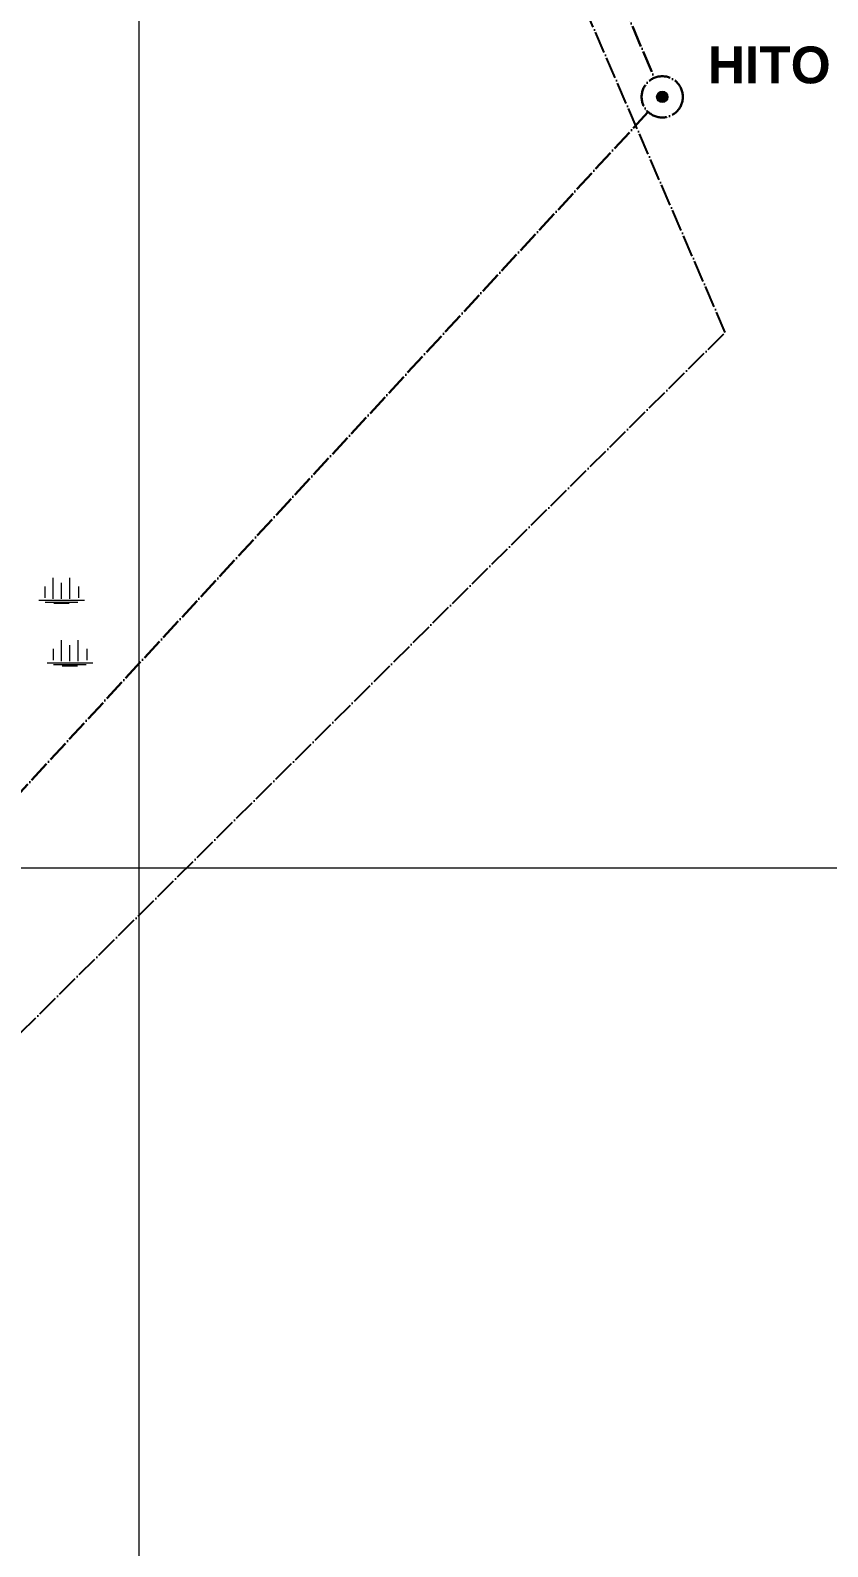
# Model space of a CAD drawing. Header units: metres. Extents: x 405809 to 420020, y 8257398 to 8272141.
# Drawn here: x 409882 to 410748, y 8259263 to 8260909 of the extents above; entities that cross this region are included whole.
import ezdxf

# ---------------------------------------------------------------- set-up
doc = ezdxf.new("R2010")
doc.units = ezdxf.units.M
doc.linetypes.add('ACAD_ISO04W100', pattern=[30, 24, -3, 0, -3])
for name, color, linetype, lineweight in [('BOFEDALES', 112, 'Continuous', 5), ('COORDENADAS', 30, 'Continuous', 5), ('PERT. DE LA RESERVA', 163, 'ACAD_ISO04W100', 30), ('texto', 7, 'Continuous', 13)]:
    doc.layers.add(name, color=color, linetype=linetype, lineweight=lineweight)
doc.layers.add('PERIMETRO', color=3, linetype='ACAD_ISO04W100')
doc.styles.add('CARLOS', font='arialbd.ttf', dxfattribs={"height": 48})

msp = doc.modelspace()

# ---------------------------------------------------------------- hatches: boundary and pattern name
at = {"layer": 'BOFEDALES'}
h = msp.add_hatch(color=256, dxfattribs=at)
edge = h.paths.add_edge_path()
edge.add_arc((410568.4, 8260837.1), 6.16, 0, 360)

# ---------------------------------------------------------------- linework, layer by layer
for p, q in [((409897.8, 8260305.6), (409897.8, 8260293.3)), ((409907.1, 8260292.2), (409907.1, 8260314.9)), ((409916.1, 8260292.2), (409916.1, 8260309.5)), ((409925.1, 8260292.2), (409925.1, 8260314.9)), ((409934.4, 8260305.6), (409934.4, 8260293.3)), ((409891.3, 8260290.5), (409940.9, 8260290.5)), ((409898.3, 8260288.5), (409933.9, 8260288.5)), ((409907.8, 8260287.2), (409924.4, 8260287.2)), ((409906.9, 8260237.8), (409906.9, 8260225.6)), ((409916.1, 8260224.5), (409916.1, 8260247.1)), ((409925.1, 8260224.5), (409925.1, 8260241.8)), ((409934.1, 8260224.5), (409934.1, 8260247.1)), ((409943.4, 8260237.8), (409943.4, 8260225.6)), ((409900.4, 8260222.7), (409949.9, 8260222.7)), ((409907.4, 8260220.7), (409942.9, 8260220.7)), ((409916.8, 8260219.4), (409933.5, 8260219.4))]:
    msp.add_line(p, q, dxfattribs=at)
msp.add_lwpolyline([(410565.6, 8260842.6), (410568.4, 8260837.1), (410570.8, 8260831.5)], dxfattribs=at)
msp.add_circle((410568.4, 8260837.1), 6.16, dxfattribs=at)
at = {"layer": 'COORDENADAS'}
for p, q in [((410000, 8271350), (410000, 8257550)), ((406200, 8260000), (419600, 8260000))]:
    msp.add_line(p, q, dxfattribs=at)
at = {"layer": 'PERIMETRO'}
msp.add_lwpolyline([(407586.7, 8257550), (410636.9, 8260581.4), (408154.9, 8266316.2), (406200, 8270529)], dxfattribs=at)
at = {"layer": 'PERT. DE LA RESERVA'}
for points in [[(408097.5, 8266680.4), (410559.7, 8260857.8)], [(410566, 8260842.8), (410568.4, 8260837.1), (410564.2, 8260832.6)], [(410553.2, 8260820.7), (407534.1, 8257550)]]:
    msp.add_lwpolyline(points, dxfattribs=at)
msp.add_circle((410568.4, 8260837.1), 22.4, dxfattribs=at)

# ---------------------------------------------------------------- texts
at = {"layer": 'texto', "style": 'CARLOS'}
msp.add_text('HITO  6', height=40, dxfattribs=at).set_placement((410617.9, 8260851.8))

doc.saveas('drawing.dxf')
